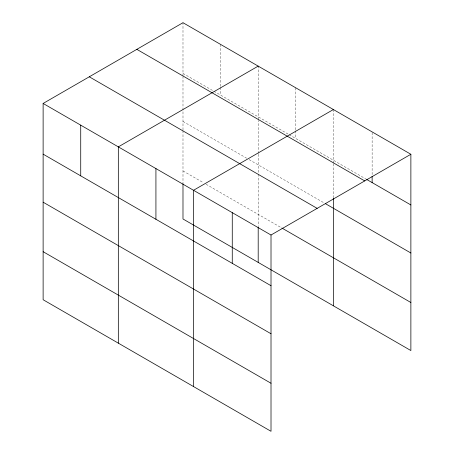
<?xml version="1.0" encoding="UTF-8"?>
<svg xmlns="http://www.w3.org/2000/svg" width="454" height="454" viewBox="0 0 454 454"><rect width="100%" height="100%" fill="white"/><g stroke="black" fill="none" stroke-linecap="round" stroke-linejoin="round"><path stroke-width="0.34" stroke-dasharray="2.27 1.7" d="M182.99 129.929L182.99 110.844M182.99 110.135L182.99 76.93M182.99 76.227L182.99 22.7M258.195 154.258L258.195 173.343M258.195 153.554L258.195 120.35M258.195 119.64L258.195 66.119M182.99 73.4L213.318 90.908M213.919 91.254L288.517 134.322M289.124 134.673L366.083 179.103M182.99 121.439L246.67 158.208M249.098 159.604L324.298 203.023M182.99 170.937L203.613 182.843M206.037 184.245L281.236 227.664M372.132 132.602L372.132 176.26M333.395 109.533L333.395 163.06M333.395 163.763L333.395 198.381M295.792 87.826L295.792 130.077M295.792 130.78L295.792 138.521M258.195 174.052L258.195 226.364M220.593 44.407L220.593 86.657M220.593 87.361L220.593 95.107M182.99 130.633L182.99 182.951"/><path stroke-width="0.68" d="M271.01 333.758L271.01 235.019L43.124 103.45L43.124 299.731L271.01 431.3L271.01 333.758L43.124 202.195M182.99 183.654L182.99 218.981L410.876 350.55L410.876 154.269L182.99 22.7L43.124 103.45M258.195 66.119L118.329 146.869L118.329 343.15M333.395 109.533L193.529 190.283L193.529 386.57M271.01 235.019L410.876 154.269M366.684 179.455L410.876 204.964M136.836 49.35L364.721 180.913M325.512 203.721L410.876 253.009M89.279 76.805L317.164 208.369M281.843 228.01L410.876 302.506M43.124 154.15L271.01 285.714M43.124 251.692L271.01 383.255M372.132 176.26L372.132 182.599M333.395 198.381L333.395 305.814M258.195 227.074L258.195 262.401M232.266 212.654L232.266 263.348M155.926 168.576L155.926 219.276M80.727 125.162L80.727 175.857"/></g></svg>
